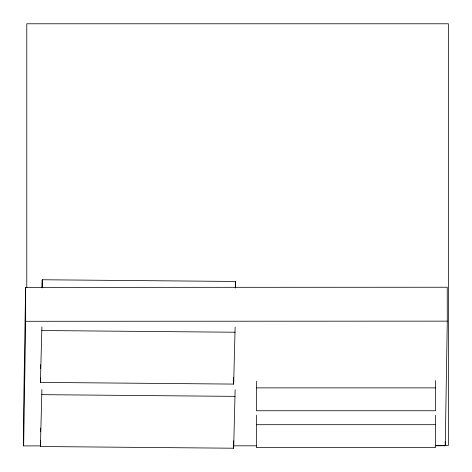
<?xml version="1.0" encoding="UTF-8"?>
<svg xmlns="http://www.w3.org/2000/svg" width="472" height="472" viewBox="0 0 472 472"><rect width="100%" height="100%" fill="white"/><g stroke="black" fill="none" stroke-linecap="round" stroke-linejoin="round"><path stroke-width="0.71" d="M235.127 327.078L233.658 384.09L40.427 382.385L40.462 377.972M40.533 368.402L40.557 364.726M235.139 389.742L233.658 448.223L40.427 446.518L40.474 440.636M40.539 431.803L40.562 428.128M40.427 382.385L41.89 326.842M42.173 287.849L42.238 279.754L235.463 281.459L235.422 287.348M40.427 446.518L41.902 389.506M233.658 384.09L233.705 377.47M233.658 448.223L233.711 440.866M435.68 445.757L445.261 445.751L447.279 321.143L447.226 287.241L25.618 287.389L23.6 411.997L23.653 445.898L40.604 445.892M23.653 445.898L25.671 321.29L25.618 287.389M42.014 287.79L42.238 279.754M235.28 288.032L235.463 281.459M25.671 321.29L447.279 321.143M256.373 387.866L435.556 387.866M256.373 424.7L435.556 424.7M435.131 445.385L448.4 445.385L448.4 23.777L26.786 23.777L26.786 287.649M233.723 445.822L256.567 445.816M41.861 330.524L235.091 332.229M41.861 394.657L235.091 396.362M445.255 441.332L445.261 445.751M435.556 380.515L435.556 410.746L256.373 410.746L256.373 381.252M435.556 415.142L435.556 447.574L256.373 447.574L256.373 415.142"/></g></svg>
